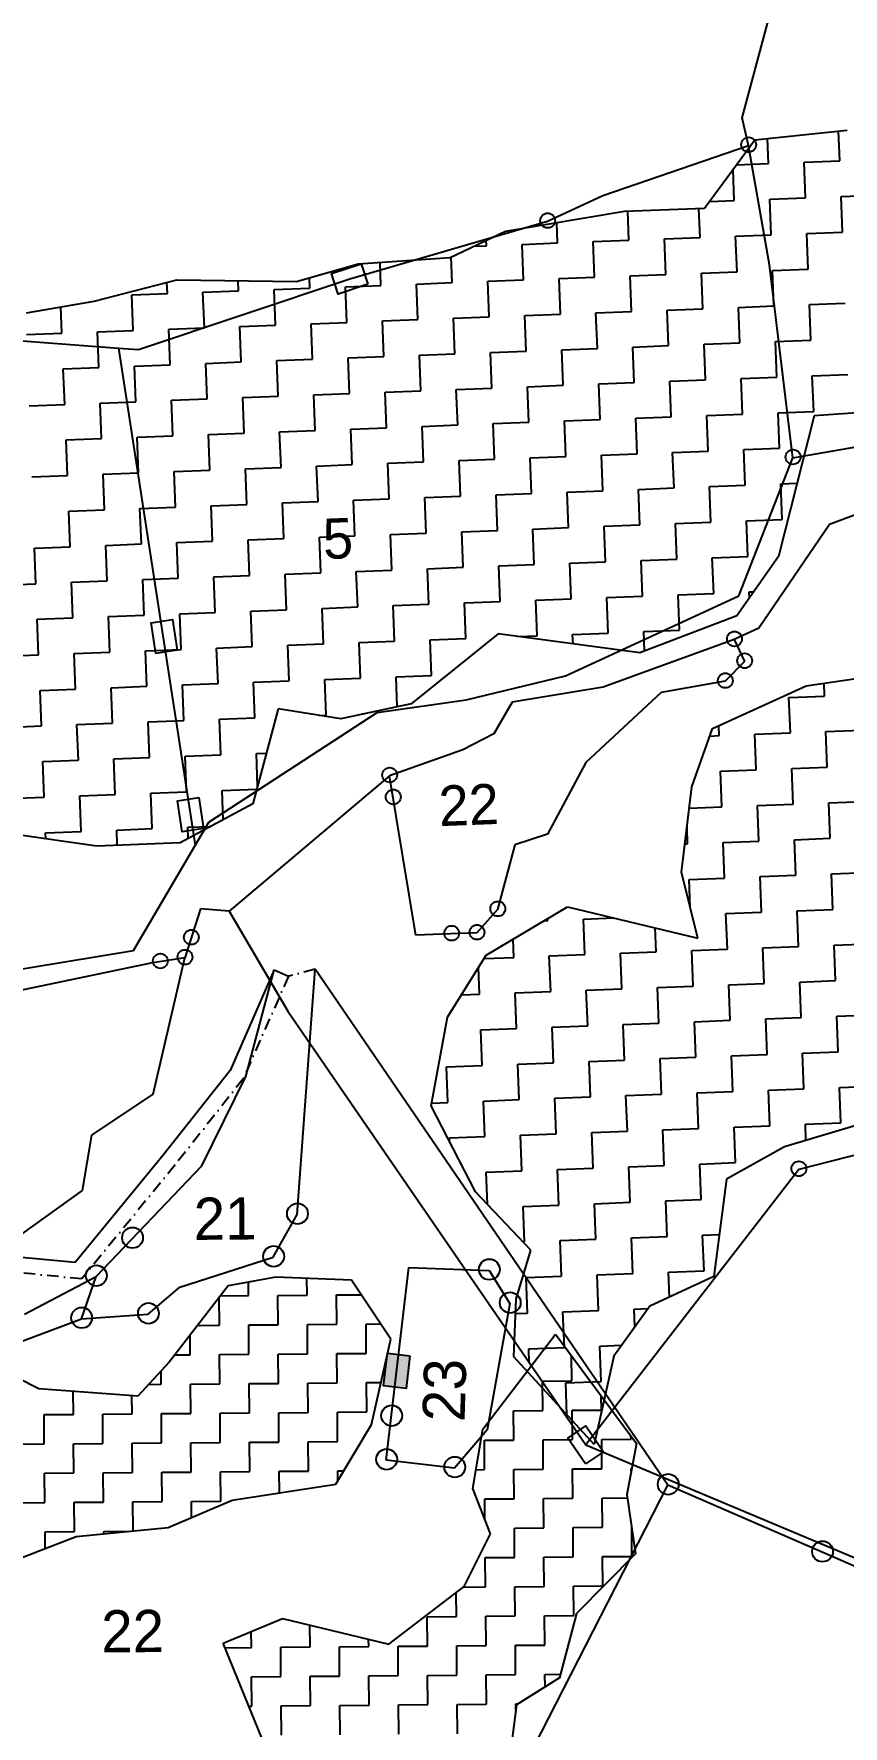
# Model space of a CAD drawing. Header units: metres. Extents: x 291285 to 296393, y 1982985 to 1990470.
# Drawn here: x 292771 to 293121, y 1986529 to 1987261 of the extents above; entities that cross this region are included whole.
import ezdxf

# ---------------------------------------------------------------- set-up
doc = ezdxf.new("R2010")
doc.units = ezdxf.units.M
doc.linetypes.add('DASHDOT', pattern=[1, 0.5, -0.25, 0, -0.25])
for name, color, linetype in [('OFF', 1, 'Continuous'), ('POLY_HATCH', 12, 'Continuous'), ('POLY_PARCEL', 6, 'Continuous'), ('POLY_ROAD', 30, 'Continuous'), ('POLY_WATER', 4, 'Continuous'), ('SYM_STONE', 1, 'Continuous'), ('TEXT_PARCEL', 7, 'Continuous'), ('V_BOUND_LINE', 7, 'Continuous'), ('V_BOUND_STREAM_LINE', 7, 'DASHDOT')]:
    doc.layers.add(name, color=color, linetype=linetype)
doc.styles.add('TEXT_MAP', font='')
doc.styles.get('TEXT_MAP').set_extended_font_data('Kruti Dev 050')

msp = doc.modelspace()

# ---------------------------------------------------------------- hatches: boundary and pattern name
msp.add_hatch(color=256).paths.add_polyline_path([(292922.52, 1986676.69), (292932.22, 1986675.56), (292933.85, 1986689.58), (292924.15, 1986690.71)])

# ---------------------------------------------------------------- linework, layer by layer
for points in [[(292915.73, 1987153.08), (292902.93, 1987148.79), (292899.96, 1987157.64), (292912.76, 1987161.93)], [(292824.12, 1986993.34), (292822.01, 1987006.67), (292831.23, 1987008.13), (292833.35, 1986994.8)], [(292842.61, 1986931.07), (292844.67, 1986917.73), (292835.44, 1986916.3), (292833.38, 1986929.65)], [(292933.85, 1986689.58), (292932.22, 1986675.56), (292922.52, 1986676.69), (292924.15, 1986690.71)], [(293009.85, 1986642.88), (293002.21, 1986654.01), (293009.91, 1986659.3), (293017.55, 1986648.17)]]:
    msp.add_lwpolyline(points, close=True)
at = {"layer": 'OFF'}
msp.add_line((292875.26, 1986856.53), (292881.37, 1986853.85), dxfattribs=at)
at = {"layer": 'POLY_HATCH'}
for p, q in [((293061.24, 1987185.92), (293083.04, 1987215.56)), ((293083.04, 1987215.56), (293122.84, 1987219.71)), ((292975.15, 1987176.08), (293026.57, 1987184.59)), ((293026.57, 1987184.59), (293061.24, 1987185.92)), ((292951.34, 1987164.69), (292975.15, 1987176.08)), ((292911.49, 1987161.85), (292951.34, 1987164.69)), ((292797.46, 1987145.7), (292833.14, 1987154.92)), ((292833.14, 1987154.92), (292884.92, 1987154.29)), ((292884.92, 1987154.29), (292911.49, 1987161.85)), ((292768.17, 1987140.65), (292797.46, 1987145.7)), ((293183.71, 1987101.58), (293108.58, 1987096.09)), ((293108.58, 1987096.09), (293093.22, 1987035.27)), ((293093.22, 1987035.27), (293075.2, 1987009.7)), ((293075.2, 1987009.7), (293033.23, 1986993.69)), ((292972, 1987001.82), (292934.5, 1986971.58)), ((293033.23, 1986993.69), (292972, 1987001.82)), ((293105.19, 1986979.43), (293154.05, 1986986.54)), ((293064.63, 1986960.86), (293105.19, 1986979.43)), ((292876.94, 1986969.37), (292866.06, 1986928.37)), ((292903.96, 1986965.17), (292876.94, 1986969.37)), ((292934.5, 1986971.58), (292903.96, 1986965.17)), ((293055.77, 1986935.64), (293064.63, 1986960.86)), ((293051.28, 1986898.81), (293055.77, 1986935.64)), ((292866.06, 1986928.37), (292834.61, 1986911.45)), ((292798.63, 1986910.07), (292762.4, 1986915.23)), ((292834.61, 1986911.45), (292798.63, 1986910.07)), ((293058.27, 1986870.27), (293051.28, 1986898.81)), ((292966.84, 1986862.84), (293002.07, 1986883.83)), ((293002.07, 1986883.83), (293058.27, 1986870.27)), ((292950.18, 1986836.02), (292966.84, 1986862.84)), ((292943.13, 1986797.78), (292950.18, 1986836.02)), ((292962.25, 1986760.54), (292943.13, 1986797.78)), ((293126.24, 1986789.08), (293095.8, 1986780.06)), ((293095.8, 1986780.06), (293070.79, 1986766.01)), ((292986.14, 1986735.27), (292962.25, 1986760.54)), ((293070.79, 1986766.01), (293065.19, 1986723.9)), ((292979.75, 1986714.08), (292986.14, 1986735.27)), ((292875.92, 1986723.61), (292855.28, 1986719.91)), ((292908.71, 1986722.36), (292875.92, 1986723.61)), ((293065.19, 1986723.9), (293037.52, 1986711.05)), ((292855.28, 1986719.91), (292829.83, 1986686.95)), ((292925.57, 1986696.8), (292908.71, 1986722.36)), ((292978.74, 1986689.16), (292979.75, 1986714.08)), ((293037.52, 1986711.05), (293021.96, 1986689.51)), ((292917.29, 1986659.94), (292925.57, 1986696.8)), ((292965.39, 1986657.93), (292996.83, 1986699)), ((292996.83, 1986699), (293031.89, 1986651.69)), ((292829.83, 1986686.95), (292816.33, 1986672.22)), ((293013.6, 1986651.22), (292978.74, 1986689.16)), ((293021.96, 1986689.51), (293013.6, 1986651.22)), ((292773.44, 1986675.4), (292752.68, 1986685.81)), ((292816.33, 1986672.22), (292773.44, 1986675.4)), ((292901.87, 1986634.12), (292917.29, 1986659.94)), ((292961.06, 1986632.19), (292965.39, 1986657.93)), ((293031.89, 1986651.69), (293027.65, 1986629.71)), ((292857.04, 1986627.2), (292901.87, 1986634.12)), ((292968.79, 1986612.6), (292961.06, 1986632.19)), ((293027.65, 1986629.71), (293031.39, 1986604.04)), ((292829.4, 1986615.38), (292857.04, 1986627.2)), ((292789.59, 1986611.53), (292829.4, 1986615.38)), ((292753.9, 1986597.63), (292789.59, 1986611.53)), ((292957.37, 1986589.83), (292968.79, 1986612.6)), ((293031.39, 1986604.04), (293005.88, 1986578.13)), ((292924.8, 1986564.87), (292957.37, 1986589.83)), ((293005.88, 1986578.13), (292998.55, 1986550.36)), ((292853.18, 1986565.3), (292878.81, 1986576.09)), ((292878.81, 1986576.09), (292924.8, 1986564.87)), ((292876.34, 1986508.54), (292853.18, 1986565.3)), ((292998.55, 1986550.36), (292979.98, 1986538.62)), ((292979.98, 1986538.62), (292974.76, 1986498.76))]:
    msp.add_line(p, q, dxfattribs=at)
at = {"layer": 'POLY_HATCH', "linetype": 'Continuous'}
for p, q in [((293088.89, 1987205.21), (293088.47, 1987216.13)), ((293119.67, 1987206.39), (293119.17, 1987219.32)), ((293104.28, 1987205.8), (293119.67, 1987206.39)), ((293074.09, 1987189.23), (293073.58, 1987202.7)), ((293075.04, 1987204.68), (293088.89, 1987205.21)), ((293104.87, 1987190.41), (293104.28, 1987205.8)), ((293120.26, 1987191), (293135.65, 1987191.59)), ((293028.52, 1987172.08), (293028.04, 1987184.65)), ((293059.3, 1987173.26), (293058.81, 1987185.83)), ((293063.38, 1987188.82), (293074.09, 1987189.23)), ((293089.48, 1987189.82), (293104.87, 1987190.41)), ((293090.07, 1987174.44), (293089.48, 1987189.82)), ((293120.85, 1987175.62), (293120.26, 1987191)), ((292997.74, 1987170.9), (292997.4, 1987179.76)), ((292961.41, 1987169.51), (292966.97, 1987169.72)), ((292966.97, 1987169.72), (292966.88, 1987172.12)), ((292982.36, 1987170.31), (292997.74, 1987170.9)), ((292982.95, 1987154.92), (292982.36, 1987170.31)), ((293013.13, 1987171.49), (293028.52, 1987172.08)), ((293013.72, 1987156.1), (293013.13, 1987171.49)), ((293043.91, 1987172.67), (293059.3, 1987173.26)), ((293044.5, 1987157.28), (293043.91, 1987172.67)), ((293074.68, 1987173.85), (293090.07, 1987174.44)), ((293075.27, 1987158.46), (293074.68, 1987173.85)), ((293105.46, 1987175.03), (293120.85, 1987175.62)), ((293106.05, 1987159.64), (293105.46, 1987175.03)), ((292921.39, 1987152.56), (292921.01, 1987162.53)), ((292952.17, 1987153.74), (292951.74, 1987164.88)), ((292890.62, 1987151.38), (292890.45, 1987155.86)), ((292967.56, 1987154.33), (292982.95, 1987154.92)), ((292998.33, 1987155.51), (293013.72, 1987156.1)), ((292998.92, 1987140.12), (292998.33, 1987155.51)), ((293029.11, 1987156.69), (293044.5, 1987157.28)), ((293029.7, 1987141.3), (293029.11, 1987156.69)), ((293059.88, 1987157.87), (293075.27, 1987158.46)), ((293060.47, 1987142.48), (293059.88, 1987157.87)), ((293090.66, 1987159.05), (293106.05, 1987159.64)), ((293091.25, 1987143.66), (293090.66, 1987159.05)), ((292813.68, 1987148.43), (292829.07, 1987149.02)), ((292814.27, 1987133.05), (292813.68, 1987148.43)), ((292829.07, 1987149.02), (292828.88, 1987153.82)), ((292844.45, 1987149.61), (292859.84, 1987150.2)), ((292845.04, 1987134.22), (292844.45, 1987149.61)), ((292859.84, 1987150.2), (292859.67, 1987154.6)), ((292875.23, 1987150.79), (292890.62, 1987151.38)), ((292875.82, 1987135.4), (292875.23, 1987150.79)), ((292906.01, 1987151.97), (292921.39, 1987152.56)), ((292906.59, 1987136.58), (292906.01, 1987151.97)), ((292936.78, 1987153.15), (292952.17, 1987153.74)), ((292937.37, 1987137.76), (292936.78, 1987153.15)), ((292968.15, 1987138.94), (292967.56, 1987154.33)), ((292783.49, 1987131.87), (292783.06, 1987143.22)), ((293014.31, 1987140.71), (293029.7, 1987141.3)), ((293014.9, 1987125.32), (293014.31, 1987140.71)), ((293045.09, 1987141.89), (293060.47, 1987142.48)), ((293045.68, 1987126.5), (293045.09, 1987141.89)), ((293075.86, 1987143.07), (293091.25, 1987143.66)), ((293076.45, 1987127.68), (293075.86, 1987143.07)), ((293106.64, 1987144.25), (293122.03, 1987144.84)), ((293107.23, 1987128.86), (293106.64, 1987144.25)), ((292798.88, 1987132.46), (292814.27, 1987133.05)), ((292829.66, 1987133.64), (292845.04, 1987134.22)), ((292830.24, 1987118.25), (292829.66, 1987133.64)), ((292860.43, 1987134.81), (292875.82, 1987135.4)), ((292861.02, 1987119.43), (292860.43, 1987134.81)), ((292891.21, 1987135.99), (292906.59, 1987136.58)), ((292891.8, 1987120.61), (292891.21, 1987135.99)), ((292921.98, 1987137.17), (292937.37, 1987137.76)), ((292922.57, 1987121.79), (292921.98, 1987137.17)), ((292952.76, 1987138.35), (292968.15, 1987138.94)), ((292953.35, 1987122.97), (292952.76, 1987138.35)), ((292983.53, 1987139.53), (292998.92, 1987140.12)), ((292984.12, 1987124.14), (292983.53, 1987139.53)), ((292768.1, 1987131.28), (292783.49, 1987131.87)), ((292799.47, 1987117.07), (292798.88, 1987132.46)), ((293030.29, 1987125.91), (293045.68, 1987126.5)), ((293030.88, 1987110.53), (293030.29, 1987125.91)), ((293061.06, 1987127.09), (293076.45, 1987127.68)), ((293061.65, 1987111.71), (293061.06, 1987127.09)), ((293091.84, 1987128.27), (293107.23, 1987128.86)), ((293092.43, 1987112.88), (293091.84, 1987128.27)), ((292814.86, 1987117.66), (292830.24, 1987118.25)), ((292845.63, 1987118.84), (292861.02, 1987119.43)), ((292846.22, 1987103.45), (292845.63, 1987118.84)), ((292876.41, 1987120.02), (292891.8, 1987120.61)), ((292877, 1987104.63), (292876.41, 1987120.02)), ((292907.18, 1987121.2), (292922.57, 1987121.79)), ((292907.77, 1987105.81), (292907.18, 1987121.2)), ((292937.96, 1987122.38), (292953.35, 1987122.97)), ((292938.55, 1987106.99), (292937.96, 1987122.38)), ((292968.74, 1987123.55), (292984.12, 1987124.14)), ((292969.33, 1987108.17), (292968.74, 1987123.55)), ((292999.51, 1987124.73), (293014.9, 1987125.32)), ((293000.1, 1987109.35), (292999.51, 1987124.73)), ((292784.08, 1987116.48), (292799.47, 1987117.07)), ((292784.67, 1987101.09), (292784.08, 1987116.48)), ((292815.45, 1987102.27), (292814.86, 1987117.66)), ((293046.27, 1987111.12), (293061.65, 1987111.71)), ((293046.86, 1987095.73), (293046.27, 1987111.12)), ((293077.04, 1987112.29), (293092.43, 1987112.88)), ((293077.63, 1987096.91), (293077.04, 1987112.29)), ((293107.82, 1987113.47), (293123.21, 1987114.06)), ((293108.41, 1987098.09), (293107.82, 1987113.47)), ((292861.61, 1987104.04), (292877, 1987104.63)), ((292862.2, 1987088.65), (292861.61, 1987104.04)), ((292892.39, 1987105.22), (292907.77, 1987105.81)), ((292892.98, 1987089.83), (292892.39, 1987105.22)), ((292923.16, 1987106.4), (292938.55, 1987106.99)), ((292923.75, 1987091.01), (292923.16, 1987106.4)), ((292953.94, 1987107.58), (292969.33, 1987108.17)), ((292954.53, 1987092.19), (292953.94, 1987107.58)), ((292984.71, 1987108.76), (293000.1, 1987109.35)), ((292985.3, 1987093.37), (292984.71, 1987108.76)), ((293015.49, 1987109.94), (293030.88, 1987110.53)), ((293016.08, 1987094.55), (293015.49, 1987109.94)), ((292769.28, 1987100.5), (292784.67, 1987101.09)), ((292800.06, 1987101.68), (292815.45, 1987102.27)), ((292800.65, 1987086.29), (292800.06, 1987101.68)), ((292830.83, 1987102.86), (292846.22, 1987103.45)), ((292831.42, 1987087.47), (292830.83, 1987102.86)), ((293062.24, 1987096.32), (293077.63, 1987096.91)), ((293062.83, 1987080.93), (293062.24, 1987096.32)), ((293093.02, 1987097.5), (293108.41, 1987098.09)), ((293093.61, 1987082.11), (293093.02, 1987097.5)), ((292877.59, 1987089.24), (292892.98, 1987089.83)), ((292878.18, 1987073.85), (292877.59, 1987089.24)), ((292908.36, 1987090.42), (292923.75, 1987091.01)), ((292908.95, 1987075.03), (292908.36, 1987090.42)), ((292939.14, 1987091.6), (292954.53, 1987092.19)), ((292939.73, 1987076.21), (292939.14, 1987091.6)), ((292969.92, 1987092.78), (292985.3, 1987093.37)), ((292970.51, 1987077.39), (292969.92, 1987092.78)), ((293000.69, 1987093.96), (293016.08, 1987094.55)), ((293001.28, 1987078.57), (293000.69, 1987093.96)), ((293031.47, 1987095.14), (293046.86, 1987095.73)), ((293032.06, 1987079.75), (293031.47, 1987095.14)), ((292785.26, 1987085.7), (292800.65, 1987086.29)), ((292785.85, 1987070.31), (292785.26, 1987085.7)), ((292816.04, 1987086.88), (292831.42, 1987087.47)), ((292816.63, 1987071.49), (292816.04, 1987086.88)), ((292846.81, 1987088.06), (292862.2, 1987088.65)), ((292847.4, 1987072.67), (292846.81, 1987088.06)), ((293078.22, 1987081.52), (293093.61, 1987082.11)), ((292893.57, 1987074.44), (292908.95, 1987075.03)), ((292894.16, 1987059.05), (292893.57, 1987074.44)), ((292924.34, 1987075.62), (292939.73, 1987076.21)), ((292924.93, 1987060.23), (292924.34, 1987075.62)), ((292955.12, 1987076.8), (292970.51, 1987077.39)), ((292955.71, 1987061.41), (292955.12, 1987076.8)), ((292985.89, 1987077.98), (293001.28, 1987078.57)), ((292986.48, 1987062.59), (292985.89, 1987077.98)), ((293016.67, 1987079.16), (293032.06, 1987079.75)), ((293017.26, 1987063.77), (293016.67, 1987079.16)), ((293047.45, 1987080.34), (293062.83, 1987080.93)), ((293048.04, 1987064.95), (293047.45, 1987080.34)), ((293078.81, 1987066.13), (293078.22, 1987081.52)), ((292770.46, 1987069.72), (292785.85, 1987070.31)), ((292801.24, 1987070.9), (292816.63, 1987071.49)), ((292801.83, 1987055.52), (292801.24, 1987070.9)), ((292832.01, 1987072.08), (292847.4, 1987072.67)), ((292832.6, 1987056.7), (292832.01, 1987072.08)), ((292862.79, 1987073.26), (292878.18, 1987073.85)), ((292863.38, 1987057.87), (292862.79, 1987073.26)), ((293094.2, 1987066.72), (293101.23, 1987066.99)), ((292909.54, 1987059.64), (292924.93, 1987060.23)), ((292910.13, 1987044.26), (292909.54, 1987059.64)), ((292940.32, 1987060.82), (292955.71, 1987061.41)), ((292940.91, 1987045.44), (292940.32, 1987060.82)), ((292971.1, 1987062), (292986.48, 1987062.59)), ((292971.69, 1987046.61), (292971.1, 1987062)), ((293001.87, 1987063.18), (293017.26, 1987063.77)), ((293002.46, 1987047.79), (293001.87, 1987063.18)), ((293032.65, 1987064.36), (293048.04, 1987064.95)), ((293033.24, 1987048.97), (293032.65, 1987064.36)), ((293063.42, 1987065.54), (293078.81, 1987066.13)), ((293064.01, 1987050.15), (293063.42, 1987065.54)), ((293094.79, 1987051.33), (293094.2, 1987066.72)), ((292786.44, 1987054.93), (292801.83, 1987055.52)), ((292787.03, 1987039.54), (292786.44, 1987054.93)), ((292817.22, 1987056.11), (292832.6, 1987056.7)), ((292817.81, 1987040.72), (292817.22, 1987056.11)), ((292847.99, 1987057.29), (292863.38, 1987057.87)), ((292848.58, 1987041.9), (292847.99, 1987057.29)), ((292878.77, 1987058.46), (292894.16, 1987059.05)), ((292879.36, 1987043.08), (292878.77, 1987058.46)), ((292925.52, 1987044.85), (292940.91, 1987045.44)), ((292956.3, 1987046.03), (292971.69, 1987046.61)), ((292956.89, 1987030.64), (292956.3, 1987046.03)), ((292987.07, 1987047.2), (293002.46, 1987047.79)), ((292987.66, 1987031.82), (292987.07, 1987047.2)), ((293017.85, 1987048.38), (293033.24, 1987048.97)), ((293018.44, 1987033), (293017.85, 1987048.38)), ((293048.62, 1987049.56), (293064.01, 1987050.15)), ((293049.21, 1987034.18), (293048.62, 1987049.56)), ((293079.4, 1987050.74), (293094.79, 1987051.33)), ((293079.99, 1987035.36), (293079.4, 1987050.74)), ((292771.64, 1987038.95), (292787.03, 1987039.54)), ((292772.23, 1987023.56), (292771.64, 1987038.95)), ((292802.42, 1987040.13), (292817.81, 1987040.72)), ((292803.01, 1987024.74), (292802.42, 1987040.13)), ((292833.19, 1987041.31), (292848.58, 1987041.9)), ((292833.78, 1987025.92), (292833.19, 1987041.31)), ((292863.97, 1987042.49), (292879.36, 1987043.08)), ((292864.56, 1987027.1), (292863.97, 1987042.49)), ((292894.75, 1987043.67), (292910.13, 1987044.26)), ((292895.34, 1987028.28), (292894.75, 1987043.67)), ((292926.11, 1987029.46), (292925.52, 1987044.85)), ((292941.5, 1987030.05), (292956.89, 1987030.64)), ((292972.27, 1987031.23), (292987.66, 1987031.82)), ((292972.86, 1987015.84), (292972.27, 1987031.23)), ((293003.05, 1987032.41), (293018.44, 1987033)), ((293003.64, 1987017.02), (293003.05, 1987032.41)), ((293033.83, 1987033.59), (293049.21, 1987034.18)), ((293034.42, 1987018.2), (293033.83, 1987033.59)), ((293064.6, 1987034.77), (293079.99, 1987035.36)), ((293065.19, 1987019.38), (293064.6, 1987034.77)), ((292756.84, 1987022.97), (292772.23, 1987023.56)), ((292787.62, 1987024.15), (292803.01, 1987024.74)), ((292788.21, 1987008.76), (292787.62, 1987024.15)), ((292818.4, 1987025.33), (292833.78, 1987025.92)), ((292818.99, 1987009.94), (292818.4, 1987025.33)), ((292849.17, 1987026.51), (292864.56, 1987027.1)), ((292849.76, 1987011.12), (292849.17, 1987026.51)), ((292879.95, 1987027.69), (292895.34, 1987028.28)), ((292880.54, 1987012.3), (292879.95, 1987027.69)), ((292910.72, 1987028.87), (292926.11, 1987029.46)), ((292911.31, 1987013.48), (292910.72, 1987028.87)), ((292942.09, 1987014.66), (292941.5, 1987030.05)), ((292957.48, 1987015.25), (292972.86, 1987015.84)), ((292988.25, 1987016.43), (293003.64, 1987017.02)), ((292988.84, 1987001.04), (292988.25, 1987016.43)), ((293019.03, 1987017.61), (293034.42, 1987018.2)), ((293019.62, 1987002.22), (293019.03, 1987017.61)), ((293049.8, 1987018.79), (293065.19, 1987019.38)), ((293050.39, 1987003.4), (293049.8, 1987018.79)), ((293080.58, 1987019.97), (293082.49, 1987020.04)), ((293080.68, 1987017.47), (293080.58, 1987019.97)), ((292772.82, 1987008.17), (292788.21, 1987008.76)), ((292803.6, 1987009.35), (292818.99, 1987009.94)), ((292804.19, 1986993.96), (292803.6, 1987009.35)), ((292834.37, 1987010.53), (292849.76, 1987011.12)), ((292834.96, 1986995.14), (292834.37, 1987010.53)), ((292865.15, 1987011.71), (292880.54, 1987012.3)), ((292865.74, 1986996.32), (292865.15, 1987011.71)), ((292895.92, 1987012.89), (292911.31, 1987013.48)), ((292896.51, 1986997.5), (292895.92, 1987012.89)), ((292926.7, 1987014.07), (292942.09, 1987014.66)), ((292927.29, 1986998.68), (292926.7, 1987014.07)), ((292958.07, 1986999.86), (292957.48, 1987015.25)), ((292773.41, 1986992.78), (292772.82, 1987008.17)), ((293004.23, 1987001.63), (293019.62, 1987002.22)), ((293004.39, 1986997.52), (293004.23, 1987001.63)), ((293035.01, 1987002.81), (293050.39, 1987003.4)), ((293035.33, 1986994.49), (293035.01, 1987002.81)), ((292788.8, 1986993.37), (292804.19, 1986993.96)), ((292819.57, 1986994.55), (292834.96, 1986995.14)), ((292820.16, 1986979.17), (292819.57, 1986994.55)), ((292850.35, 1986995.73), (292865.74, 1986996.32)), ((292850.94, 1986980.35), (292850.35, 1986995.73)), ((292881.13, 1986996.91), (292896.51, 1986997.5)), ((292881.72, 1986981.52), (292881.13, 1986996.91)), ((292911.9, 1986998.09), (292927.29, 1986998.68)), ((292912.49, 1986982.7), (292911.9, 1986998.09)), ((292942.68, 1986999.27), (292958.07, 1986999.86)), ((292943.27, 1986983.88), (292942.68, 1986999.27)), ((292980.33, 1987000.71), (292988.84, 1987001.04)), ((292758.02, 1986992.19), (292773.41, 1986992.78)), ((292789.39, 1986977.99), (292788.8, 1986993.37)), ((292804.78, 1986978.58), (292820.16, 1986979.17)), ((292835.55, 1986979.76), (292850.94, 1986980.35)), ((292836.14, 1986964.37), (292835.55, 1986979.76)), ((292866.33, 1986980.93), (292881.72, 1986981.52)), ((292866.92, 1986965.55), (292866.33, 1986980.93)), ((292897.1, 1986982.11), (292912.49, 1986982.7)), ((292897.69, 1986966.73), (292897.1, 1986982.11)), ((292927.88, 1986983.29), (292943.27, 1986983.88)), ((292928.38, 1986970.29), (292927.88, 1986983.29)), ((293113.13, 1986974.98), (293112.91, 1986980.55)), ((292774, 1986977.4), (292789.39, 1986977.99)), ((292774.59, 1986962.01), (292774, 1986977.4)), ((292805.37, 1986963.19), (292804.78, 1986978.58)), ((293097.74, 1986974.39), (293113.13, 1986974.98)), ((293098.33, 1986959.01), (293097.74, 1986974.39)), ((292851.53, 1986964.96), (292866.92, 1986965.55)), ((292852.12, 1986949.57), (292851.53, 1986964.96)), ((292894.7, 1986966.61), (292897.69, 1986966.73)), ((292913.08, 1986967.32), (292914.42, 1986967.37)), ((292913.09, 1986967.09), (292913.08, 1986967.32)), ((292759.2, 1986961.42), (292774.59, 1986962.01)), ((292789.98, 1986962.6), (292805.37, 1986963.19)), ((292790.57, 1986947.21), (292789.98, 1986962.6)), ((292820.75, 1986963.78), (292836.14, 1986964.37)), ((292821.34, 1986948.39), (292820.75, 1986963.78)), ((293063.51, 1986957.67), (293067.55, 1986957.83)), ((293067.55, 1986957.83), (293067.39, 1986962.12)), ((293082.94, 1986958.42), (293098.33, 1986959.01)), ((293083.53, 1986943.03), (293082.94, 1986958.42)), ((293113.72, 1986959.59), (293129.1, 1986960.18)), ((293114.3, 1986944.21), (293113.72, 1986959.59)), ((292867.51, 1986950.16), (292871.89, 1986950.33)), ((292868.05, 1986935.88), (292867.51, 1986950.16)), ((292775.18, 1986946.62), (292790.57, 1986947.21)), ((292775.77, 1986931.23), (292775.18, 1986946.62)), ((292805.96, 1986947.8), (292821.34, 1986948.39)), ((292806.55, 1986932.41), (292805.96, 1986947.8)), ((292836.73, 1986948.98), (292852.12, 1986949.57)), ((292837.32, 1986933.59), (292836.73, 1986948.98)), ((293068.14, 1986942.44), (293083.53, 1986943.03)), ((293098.92, 1986943.62), (293114.3, 1986944.21)), ((293099.51, 1986928.23), (293098.92, 1986943.62)), ((293068.73, 1986927.05), (293068.14, 1986942.44)), ((292760.38, 1986930.64), (292775.77, 1986931.23)), ((292791.16, 1986931.82), (292806.55, 1986932.41)), ((292791.75, 1986916.43), (292791.16, 1986931.82)), ((292821.93, 1986933), (292837.32, 1986933.59)), ((292822.52, 1986917.61), (292821.93, 1986933)), ((292852.71, 1986934.18), (292867.76, 1986934.76)), ((292853.2, 1986921.45), (292852.71, 1986934.18)), ((293084.12, 1986927.64), (293099.51, 1986928.23)), ((293114.89, 1986928.82), (293130.28, 1986929.41)), ((293115.48, 1986913.43), (293114.89, 1986928.82)), ((293054.66, 1986926.51), (293068.73, 1986927.05)), ((293084.71, 1986912.25), (293084.12, 1986927.64)), ((292776.36, 1986915.84), (292791.75, 1986916.43)), ((292776.46, 1986913.23), (292776.36, 1986915.84)), ((292807.14, 1986917.02), (292822.52, 1986917.61)), ((292807.39, 1986910.41), (292807.14, 1986917.02)), ((292837.91, 1986918.2), (292847.87, 1986918.59)), ((292838.1, 1986913.33), (292837.91, 1986918.2)), ((293053.93, 1986911.07), (293053.66, 1986918.29)), ((293100.1, 1986912.84), (293115.48, 1986913.43)), ((293052.77, 1986911.03), (293053.93, 1986911.07)), ((293069.32, 1986911.66), (293084.71, 1986912.25)), ((293069.91, 1986896.27), (293069.32, 1986911.66)), ((293100.69, 1986897.45), (293100.1, 1986912.84)), ((293116.07, 1986898.04), (293131.46, 1986898.63)), ((293054.52, 1986895.68), (293069.91, 1986896.27)), ((293054.98, 1986883.71), (293054.52, 1986895.68)), ((293085.3, 1986896.86), (293100.69, 1986897.45)), ((293085.89, 1986881.48), (293085.3, 1986896.86)), ((293116.66, 1986882.65), (293116.07, 1986898.04)), ((292992.09, 1986877.88), (292993.56, 1986877.94)), ((292993.56, 1986877.94), (292993.53, 1986878.74)), ((293008.95, 1986878.53), (293021.98, 1986879.03)), ((293009.54, 1986863.14), (293008.95, 1986878.53)), ((293070.5, 1986880.89), (293085.89, 1986881.48)), ((293071.09, 1986865.5), (293070.5, 1986880.89)), ((293101.28, 1986882.07), (293116.66, 1986882.65)), ((293101.87, 1986866.68), (293101.28, 1986882.07)), ((292978.76, 1986861.96), (292978.46, 1986869.76)), ((293040.31, 1986864.32), (293039.92, 1986874.7)), ((292994.15, 1986862.55), (293009.54, 1986863.14)), ((292994.74, 1986847.16), (292994.15, 1986862.55)), ((293024.93, 1986863.73), (293040.31, 1986864.32)), ((293025.52, 1986848.34), (293024.93, 1986863.73)), ((293055.7, 1986864.91), (293071.09, 1986865.5)), ((293056.29, 1986849.52), (293055.7, 1986864.91)), ((293086.48, 1986866.09), (293101.87, 1986866.68)), ((293087.07, 1986850.7), (293086.48, 1986866.09)), ((293117.25, 1986867.27), (293132.64, 1986867.86)), ((293117.84, 1986851.88), (293117.25, 1986867.27)), ((292963.96, 1986845.98), (292963.52, 1986857.5)), ((292965.99, 1986861.47), (292978.76, 1986861.96)), ((293010.13, 1986847.75), (293025.52, 1986848.34)), ((293010.72, 1986832.36), (293010.13, 1986847.75)), ((293040.9, 1986848.93), (293056.29, 1986849.52)), ((293041.49, 1986833.54), (293040.9, 1986848.93)), ((293071.68, 1986850.11), (293087.07, 1986850.7)), ((293072.27, 1986834.72), (293071.68, 1986850.11)), ((293102.46, 1986851.29), (293117.84, 1986851.88)), ((293103.05, 1986835.9), (293102.46, 1986851.29)), ((292956.19, 1986845.68), (292963.96, 1986845.98)), ((292979.35, 1986846.57), (292994.74, 1986847.16)), ((292979.94, 1986831.18), (292979.35, 1986846.57)), ((293026.11, 1986832.95), (293041.49, 1986833.54)), ((293026.7, 1986817.56), (293026.11, 1986832.95)), ((293056.88, 1986834.13), (293072.27, 1986834.72)), ((293057.47, 1986818.74), (293056.88, 1986834.13)), ((293087.66, 1986835.31), (293103.05, 1986835.9)), ((293088.25, 1986819.92), (293087.66, 1986835.31)), ((293118.43, 1986836.49), (293133.82, 1986837.08)), ((293119.02, 1986821.1), (293118.43, 1986836.49)), ((292949.07, 1986830), (292949.17, 1986830)), ((292949.17, 1986830), (292949.15, 1986830.42)), ((292964.55, 1986830.59), (292979.94, 1986831.18)), ((292965.14, 1986815.21), (292964.55, 1986830.59)), ((292995.33, 1986831.77), (293010.72, 1986832.36)), ((292995.92, 1986816.39), (292995.33, 1986831.77)), ((293042.08, 1986818.15), (293057.47, 1986818.74)), ((293042.67, 1986802.77), (293042.08, 1986818.15)), ((293072.86, 1986819.33), (293088.25, 1986819.92)), ((293073.45, 1986803.95), (293072.86, 1986819.33)), ((293103.63, 1986820.51), (293119.02, 1986821.1)), ((293104.22, 1986805.13), (293103.63, 1986820.51)), ((292949.76, 1986814.62), (292965.14, 1986815.21)), ((292950.34, 1986799.23), (292949.76, 1986814.62)), ((292980.53, 1986815.8), (292995.92, 1986816.39)), ((292981.12, 1986800.41), (292980.53, 1986815.8)), ((293011.31, 1986816.97), (293026.7, 1986817.56)), ((293011.9, 1986801.59), (293011.31, 1986816.97)), ((293058.06, 1986803.36), (293073.45, 1986803.95)), ((293088.84, 1986804.54), (293104.22, 1986805.13)), ((293089.43, 1986789.15), (293088.84, 1986804.54)), ((293119.61, 1986805.72), (293135, 1986806.3)), ((293120.2, 1986790.33), (293119.61, 1986805.72)), ((292943.35, 1986798.96), (292950.34, 1986799.23)), ((292965.73, 1986799.82), (292981.12, 1986800.41)), ((292966.32, 1986784.43), (292965.73, 1986799.82)), ((292996.51, 1986801), (293011.9, 1986801.59)), ((292997.1, 1986785.61), (292996.51, 1986801)), ((293027.28, 1986802.18), (293042.67, 1986802.77)), ((293027.87, 1986786.79), (293027.28, 1986802.18)), ((293058.65, 1986787.97), (293058.06, 1986803.36)), ((293074.04, 1986788.56), (293089.43, 1986789.15)), ((293104.81, 1986789.74), (293120.2, 1986790.33)), ((293105.08, 1986782.81), (293104.81, 1986789.74)), ((292950.93, 1986783.84), (292966.32, 1986784.43)), ((292950.99, 1986782.47), (292950.93, 1986783.84)), ((292981.71, 1986785.02), (292997.1, 1986785.61)), ((292982.3, 1986769.63), (292981.71, 1986785.02)), ((293012.49, 1986786.2), (293027.87, 1986786.79)), ((293013.08, 1986770.81), (293012.49, 1986786.2)), ((293043.26, 1986787.38), (293058.65, 1986787.97)), ((293043.85, 1986771.99), (293043.26, 1986787.38)), ((293074.63, 1986773.17), (293074.04, 1986788.56)), ((292966.91, 1986769.04), (292982.3, 1986769.63)), ((292967.45, 1986755.04), (292966.91, 1986769.04)), ((292997.69, 1986770.22), (293013.08, 1986770.81)), ((292998.28, 1986754.83), (292997.69, 1986770.22)), ((293028.46, 1986771.4), (293043.85, 1986771.99)), ((293029.05, 1986756.01), (293028.46, 1986771.4)), ((293059.24, 1986772.58), (293074.63, 1986773.17)), ((293059.83, 1986757.19), (293059.24, 1986772.58)), ((292982.89, 1986754.24), (292998.28, 1986754.83)), ((292983.48, 1986738.86), (292982.89, 1986754.24)), ((293013.67, 1986755.42), (293029.05, 1986756.01)), ((293014.26, 1986740.04), (293013.67, 1986755.42)), ((293044.44, 1986756.6), (293059.83, 1986757.19)), ((293045.03, 1986741.21), (293044.44, 1986756.6)), ((292982.78, 1986738.83), (292983.48, 1986738.86)), ((292998.87, 1986739.45), (293014.26, 1986740.04)), ((292999.46, 1986724.06), (292998.87, 1986739.45)), ((293029.64, 1986740.62), (293045.03, 1986741.21)), ((293030.23, 1986725.24), (293029.64, 1986740.62)), ((293060.42, 1986741.8), (293067.61, 1986742.08)), ((293061.01, 1986726.42), (293060.42, 1986741.8)), ((292889.46, 1986715.86), (292889.4, 1986723.09)), ((292984.07, 1986723.47), (292999.46, 1986724.06)), ((292984.66, 1986708.08), (292984.07, 1986723.47)), ((293014.85, 1986724.65), (293030.23, 1986725.24)), ((293015.44, 1986709.26), (293014.85, 1986724.65)), ((293045.62, 1986725.83), (293061.01, 1986726.42)), ((293046.04, 1986715.01), (293045.62, 1986725.83)), ((292864.1, 1986715.65), (292864.06, 1986721.48)), ((292876.78, 1986715.75), (292889.46, 1986715.86)), ((292876.89, 1986703.07), (292876.78, 1986715.75)), ((292902.14, 1986715.96), (292912.88, 1986716.05)), ((292902.25, 1986703.28), (292902.14, 1986715.96)), ((292851.53, 1986702.87), (292851.43, 1986714.93)), ((292851.91, 1986715.55), (292864.1, 1986715.65)), ((293000.05, 1986708.67), (293015.44, 1986709.26)), ((293000.64, 1986693.28), (293000.05, 1986708.67)), ((293030.82, 1986709.85), (293036.81, 1986710.08)), ((293031.12, 1986702.19), (293030.82, 1986709.85)), ((292842.06, 1986702.79), (292851.53, 1986702.87)), ((292864.21, 1986702.97), (292876.89, 1986703.07)), ((292864.31, 1986690.29), (292864.21, 1986702.97)), ((292889.57, 1986703.18), (292902.25, 1986703.28)), ((292889.67, 1986690.5), (292889.57, 1986703.18)), ((292914.92, 1986703.38), (292921.19, 1986703.43)), ((292915.03, 1986690.7), (292914.92, 1986703.38)), ((292979.5, 1986707.88), (292984.66, 1986708.08)), ((292838.95, 1986690.08), (292838.88, 1986698.67)), ((293016.02, 1986693.87), (293025.37, 1986694.23)), ((293016.61, 1986678.48), (293016.02, 1986693.87)), ((292832.2, 1986690.03), (292838.95, 1986690.08)), ((292851.63, 1986690.19), (292864.31, 1986690.29)), ((292851.73, 1986677.51), (292851.63, 1986690.19)), ((292876.99, 1986690.39), (292889.67, 1986690.5)), ((292877.09, 1986677.71), (292876.99, 1986690.39)), ((292902.35, 1986690.6), (292915.03, 1986690.7)), ((292902.45, 1986677.92), (292902.35, 1986690.6)), ((292985.25, 1986692.69), (293000.64, 1986693.28)), ((292985.48, 1986686.64), (292985.25, 1986692.69)), ((292990.95, 1986691.32), (292991.11, 1986691.33)), ((292991.11, 1986691.33), (292991.1, 1986691.53)), ((293003.89, 1986678.75), (293003.8, 1986689.59)), ((292826.38, 1986677.3), (292826.33, 1986683.13)), ((292788.44, 1986664.31), (292788.36, 1986674.29)), ((292813.8, 1986664.52), (292813.73, 1986672.41)), ((292820.94, 1986677.25), (292826.38, 1986677.3)), ((292839.05, 1986677.4), (292851.73, 1986677.51)), ((292839.16, 1986664.72), (292839.05, 1986677.4)), ((292864.41, 1986677.61), (292877.09, 1986677.71)), ((292864.52, 1986664.93), (292864.41, 1986677.61)), ((292889.77, 1986677.82), (292902.45, 1986677.92)), ((292889.88, 1986665.14), (292889.77, 1986677.82)), ((292915.13, 1986678.02), (292921.36, 1986678.07)), ((292915.24, 1986665.34), (292915.13, 1986678.02)), ((292991.21, 1986678.65), (293003.89, 1986678.75)), ((292991.31, 1986665.97), (292991.21, 1986678.65)), ((293001.23, 1986677.89), (293016.61, 1986678.48)), ((293001.75, 1986664.11), (293001.23, 1986677.89)), ((293016.67, 1986666.17), (293016.62, 1986672.29)), ((292801.12, 1986664.41), (292813.8, 1986664.52)), ((292826.48, 1986664.62), (292839.16, 1986664.72)), ((292826.58, 1986651.94), (292826.48, 1986664.62)), ((292851.84, 1986664.83), (292864.52, 1986664.93)), ((292851.94, 1986652.15), (292851.84, 1986664.83)), ((292877.2, 1986665.03), (292889.88, 1986665.14)), ((292877.3, 1986652.35), (292877.2, 1986665.03)), ((292902.56, 1986665.24), (292915.24, 1986665.34)), ((292902.66, 1986652.56), (292902.56, 1986665.24)), ((292978.63, 1986665.86), (292991.31, 1986665.97)), ((292978.74, 1986653.18), (292978.63, 1986665.86)), ((293003.99, 1986666.07), (293016.67, 1986666.17)), ((293004.1, 1986653.39), (293003.99, 1986666.07)), ((292775.76, 1986664.2), (292788.44, 1986664.31)), ((292775.86, 1986651.53), (292775.76, 1986664.2)), ((292801.22, 1986651.73), (292801.12, 1986664.41)), ((292763.18, 1986651.42), (292775.86, 1986651.53)), ((292788.54, 1986651.63), (292801.22, 1986651.73)), ((292788.65, 1986638.95), (292788.54, 1986651.63)), ((292813.9, 1986651.84), (292826.58, 1986651.94)), ((292814.01, 1986639.16), (292813.9, 1986651.84)), ((292839.26, 1986652.04), (292851.94, 1986652.15)), ((292839.37, 1986639.36), (292839.26, 1986652.04)), ((292864.62, 1986652.25), (292877.3, 1986652.35)), ((292864.72, 1986639.57), (292864.62, 1986652.25)), ((292889.98, 1986652.46), (292902.66, 1986652.56)), ((292890.08, 1986639.78), (292889.98, 1986652.46)), ((292966.06, 1986653.08), (292978.74, 1986653.18)), ((292966.16, 1986640.4), (292966.06, 1986653.08)), ((292991.42, 1986653.29), (293004.1, 1986653.39)), ((292991.52, 1986640.61), (292991.42, 1986653.29)), ((293016.78, 1986653.49), (293029.46, 1986653.6)), ((293016.88, 1986640.81), (293016.78, 1986653.49)), ((293029.46, 1986653.6), (293029.44, 1986654.99)), ((292775.97, 1986638.85), (292788.65, 1986638.95)), ((292776.07, 1986626.17), (292775.97, 1986638.85)), ((292801.33, 1986639.05), (292814.01, 1986639.16)), ((292801.43, 1986626.37), (292801.33, 1986639.05)), ((292826.69, 1986639.26), (292839.37, 1986639.36)), ((292826.79, 1986626.58), (292826.69, 1986639.26)), ((292852.05, 1986639.47), (292864.72, 1986639.57)), ((292852.15, 1986626.79), (292852.05, 1986639.47)), ((292877.4, 1986639.67), (292890.08, 1986639.78)), ((292877.48, 1986630.35), (292877.4, 1986639.67)), ((292902.76, 1986639.88), (292905.32, 1986639.9)), ((292902.8, 1986635.67), (292902.76, 1986639.88)), ((292962.44, 1986640.37), (292966.16, 1986640.4)), ((292978.84, 1986640.5), (292991.52, 1986640.61)), ((292978.94, 1986627.82), (292978.84, 1986640.5)), ((293004.2, 1986640.71), (293016.88, 1986640.81)), ((293004.3, 1986628.03), (293004.2, 1986640.71)), ((293029.56, 1986640.92), (293029.81, 1986640.92)), ((293029.57, 1986639.65), (293029.56, 1986640.92)), ((292991.62, 1986627.93), (293004.3, 1986628.03)), ((292991.73, 1986615.25), (292991.62, 1986627.93)), ((293016.98, 1986628.13), (293027.87, 1986628.22)), ((293017.09, 1986615.46), (293016.98, 1986628.13)), ((292763.39, 1986626.06), (292776.07, 1986626.17)), ((292788.75, 1986626.27), (292801.43, 1986626.37)), ((292788.85, 1986613.59), (292788.75, 1986626.27)), ((292814.11, 1986626.48), (292826.79, 1986626.58)), ((292814.21, 1986613.91), (292814.11, 1986626.48)), ((292839.47, 1986626.68), (292852.15, 1986626.79)), ((292839.53, 1986619.71), (292839.47, 1986626.68)), ((292966.26, 1986627.72), (292978.94, 1986627.82)), ((292966.34, 1986618.81), (292966.26, 1986627.72)), ((292776.17, 1986613.49), (292788.85, 1986613.59)), ((292776.23, 1986606.33), (292776.17, 1986613.49)), ((292801.53, 1986613.69), (292812.89, 1986613.79)), ((292801.54, 1986612.69), (292801.53, 1986613.69)), ((292979.05, 1986615.14), (292991.73, 1986615.25)), ((292979.15, 1986602.46), (292979.05, 1986615.14)), ((293004.41, 1986615.35), (293017.09, 1986615.46)), ((293004.51, 1986602.67), (293004.41, 1986615.35)), ((293029.87, 1986602.88), (293029.77, 1986615.18)), ((292966.47, 1986602.36), (292979.15, 1986602.46)), ((292966.58, 1986589.68), (292966.47, 1986602.36)), ((292991.83, 1986602.57), (293004.51, 1986602.67)), ((292991.93, 1986589.89), (292991.83, 1986602.57)), ((293017.19, 1986602.78), (293029.87, 1986602.88)), ((293017.29, 1986590.1), (293017.19, 1986602.78)), ((292954, 1986576.9), (292953.92, 1986587.18)), ((292957.07, 1986589.6), (292966.58, 1986589.68)), ((292979.26, 1986589.79), (292991.93, 1986589.89)), ((292979.36, 1986577.11), (292979.26, 1986589.79)), ((293004.61, 1986589.99), (293017.29, 1986590.1)), ((293004.72, 1986577.31), (293004.61, 1986589.99)), ((292941.32, 1986576.79), (292954, 1986576.9)), ((292941.42, 1986564.12), (292941.32, 1986576.79)), ((292966.68, 1986577), (292979.36, 1986577.11)), ((292966.78, 1986564.32), (292966.68, 1986577)), ((292992.04, 1986577.21), (293004.72, 1986577.31)), ((292992.14, 1986564.53), (292992.04, 1986577.21)), ((292865.35, 1986563.49), (292865.29, 1986570.39)), ((292890.71, 1986563.7), (292890.63, 1986573.21)), ((292853.95, 1986563.4), (292865.35, 1986563.49)), ((292878.03, 1986563.6), (292890.71, 1986563.7)), ((292878.13, 1986550.92), (292878.03, 1986563.6)), ((292903.39, 1986563.8), (292916.06, 1986563.91)), ((292903.49, 1986551.12), (292903.39, 1986563.8)), ((292916.06, 1986563.91), (292916.04, 1986567.01)), ((292928.74, 1986564.01), (292941.42, 1986564.12)), ((292928.85, 1986551.33), (292928.74, 1986564.01)), ((292954.1, 1986564.22), (292966.78, 1986564.32)), ((292954.21, 1986551.54), (292954.1, 1986564.22)), ((292979.46, 1986564.43), (292992.14, 1986564.53)), ((292979.57, 1986551.75), (292979.46, 1986564.43)), ((292865.45, 1986550.81), (292878.13, 1986550.92)), ((292865.55, 1986538.13), (292865.45, 1986550.81)), ((292890.81, 1986551.02), (292903.49, 1986551.12)), ((292890.91, 1986538.34), (292890.81, 1986551.02)), ((292916.17, 1986551.23), (292928.85, 1986551.33)), ((292916.27, 1986538.55), (292916.17, 1986551.23)), ((292941.53, 1986551.44), (292954.21, 1986551.54)), ((292941.63, 1986538.76), (292941.53, 1986551.44)), ((292966.89, 1986551.64), (292979.57, 1986551.75)), ((292966.99, 1986538.96), (292966.89, 1986551.64)), ((292992.25, 1986551.85), (292998.95, 1986551.9)), ((292992.29, 1986546.4), (292992.25, 1986551.85)), ((292864.27, 1986538.12), (292865.55, 1986538.13)), ((292878.23, 1986538.24), (292890.91, 1986538.34)), ((292878.34, 1986525.56), (292878.23, 1986538.24)), ((292903.59, 1986538.45), (292916.27, 1986538.55)), ((292903.7, 1986525.77), (292903.59, 1986538.45)), ((292928.95, 1986538.65), (292941.63, 1986538.76)), ((292929.06, 1986525.97), (292928.95, 1986538.65)), ((292954.31, 1986538.86), (292966.99, 1986538.96)), ((292954.41, 1986526.18), (292954.31, 1986538.86)), ((292979.67, 1986539.07), (292980.71, 1986539.08)), ((292979.69, 1986536.4), (292979.67, 1986539.07))]:
    msp.add_line(p, q, dxfattribs=at)
at = {"layer": 'POLY_PARCEL'}
for p, q in [((293077.55, 1987225.06), (293139.24, 1987456.36)), ((293080.23, 1987213.09), (293077.55, 1987225.06)), ((293017.33, 1987191.47), (293080.23, 1987213.09)), ((293089.27, 1987161.41), (293080.23, 1987213.09)), ((292993.36, 1987180.31), (293017.33, 1987191.47)), ((292907.85, 1987155.36), (292993.36, 1987180.31)), ((292816.53, 1987124.77), (292907.85, 1987155.36)), ((293099.42, 1987078.04), (293089.27, 1987161.41)), ((292738.27, 1987130.8), (292807.93, 1987125.43)), ((292807.93, 1987125.43), (292816.53, 1987124.77)), ((292807.93, 1987125.43), (292841.07, 1986910.38)), ((293074.09, 1986999.37), (293078.49, 1986989.92)), ((293078.49, 1986989.92), (293070.12, 1986981.38)), ((293070.12, 1986981.38), (293042.54, 1986976.46)), ((293042.54, 1986976.46), (293009.92, 1986946.2)), ((293009.92, 1986946.2), (292993.33, 1986915.19)), ((292936.39, 1986871.53), (292925.06, 1986940.51)), ((292993.33, 1986915.19), (292979.26, 1986910.59)), ((292979.26, 1986910.59), (292971.78, 1986882.64)), ((292971.78, 1986882.64), (292962.81, 1986872.54)), ((292962.81, 1986872.54), (292936.39, 1986871.53)), ((292885.15, 1986750.7), (292892.87, 1986856.87)), ((293305.07, 1986822.15), (293101.93, 1986770.25)), ((293101.93, 1986770.25), (293009.88, 1986651.09)), ((292874.85, 1986732.24), (292885.15, 1986750.7)), ((292834.42, 1986719.38), (292874.85, 1986732.24)), ((292791.9, 1986705.67), (292798.23, 1986723.91)), ((292923.69, 1986644.46), (292933.38, 1986727.84)), ((292933.38, 1986727.84), (292968.09, 1986726.55)), ((292968.09, 1986726.55), (292977.1, 1986712.22)), ((292820.72, 1986707.57), (292834.42, 1986719.38)), ((292977.1, 1986712.22), (292967.3, 1986657.65)), ((292710.68, 1986675.23), (292791.9, 1986705.67)), ((292791.9, 1986705.67), (292820.72, 1986707.57)), ((292967.3, 1986657.65), (292953.12, 1986641.1)), ((292953.12, 1986641.1), (292923.69, 1986644.46)), ((292984.1, 1986513.93), (293045.41, 1986633.65))]:
    msp.add_line(p, q, dxfattribs=at)
at = {"layer": 'POLY_ROAD'}
for p, q in [((293099.42, 1987078.04), (293174.42, 1987090.87)), ((293210.13, 1987084.69), (293115.25, 1987049.09)), ((293076, 1987018.37), (293099.42, 1987078.04)), ((293115.25, 1987049.09), (293084.68, 1987004.33)), ((293001.15, 1986983.7), (293076, 1987018.37)), ((293084.68, 1987004.33), (293074.09, 1986999.37)), ((293074.09, 1986999.37), (293017.44, 1986978.74)), ((292958.22, 1986973.33), (293001.15, 1986983.7)), ((292919.76, 1986967.79), (292958.22, 1986973.33)), ((292978.03, 1986972.35), (292970.12, 1986958.68)), ((293017.44, 1986978.74), (292978.03, 1986972.35)), ((292846.94, 1986920.35), (292919.76, 1986967.79)), ((292970.12, 1986958.68), (292956.72, 1986951.77)), ((292956.72, 1986951.77), (292925.06, 1986940.51)), ((292925.06, 1986940.51), (292855.79, 1986881.98)), ((292841.07, 1986910.38), (292846.94, 1986920.35)), ((292814.36, 1986864.96), (292841.07, 1986910.38)), ((292727.39, 1986850.58), (292814.36, 1986864.96)), ((292821.84, 1986859.43), (292754.06, 1986845.21)), ((292836.59, 1986861.74), (292821.84, 1986859.43))]:
    msp.add_line(p, q, dxfattribs=at)
at = {"layer": 'POLY_WATER'}
for p, q in [((292875.26, 1986856.53), (292856.16, 1986812.99)), ((292863.03, 1986810.36), (292875.26, 1986856.53)), ((292856.16, 1986812.99), (292827.24, 1986776.41)), ((292843.97, 1986771.78), (292863.03, 1986810.36)), ((292827.24, 1986776.41), (292789.16, 1986729.92)), ((292798.23, 1986723.91), (292843.97, 1986771.78)), ((292789.16, 1986729.92), (292758.42, 1986732.94)), ((292767.25, 1986707.58), (292798.23, 1986723.91))]:
    msp.add_line(p, q, dxfattribs=at)
at = {"layer": 'SYM_STONE'}
for centre, radius in [((293080.31, 1987213.39), 3.22), ((292993.44, 1987180.61), 3.22), ((293099.51, 1987078.34), 3.22), ((293074.18, 1986999.67), 3.22), ((293078.57, 1986990.22), 3.22), ((293070.21, 1986981.67), 3.22), ((292925.15, 1986940.8), 3.22), ((292926.7, 1986931.34), 3.22), ((292971.87, 1986882.94), 3.22), ((292839.42, 1986870.67), 3.22), ((292951.93, 1986872.41), 3.22), ((292962.9, 1986872.83), 3.22), ((292826, 1986860.37), 3.22), ((292836.67, 1986862.04), 3.22), ((293102.01, 1986770.54), 3.22), ((292885.28, 1986751.1), 4.49), ((292814, 1986740.67), 4.49), ((292874.98, 1986732.65), 4.49), ((292968.22, 1986726.96), 4.49), ((292798.37, 1986724.31), 4.49), ((292977.24, 1986712.62), 4.49), ((292792.03, 1986706.08), 4.49), ((292820.85, 1986707.98), 4.49), ((292926.02, 1986663.76), 4.49), ((292923.83, 1986644.87), 4.49), ((292953.26, 1986641.51), 4.49), ((293045.54, 1986634.06), 4.49), ((293112.25, 1986605.01), 4.49)]:
    msp.add_circle(centre, radius, dxfattribs=at)
at = {"layer": 'V_BOUND_LINE'}
for p, q in [((292843.33, 1986882.92), (292836.59, 1986861.74)), ((292855.79, 1986881.98), (292843.33, 1986882.92)), ((292855.79, 1986881.98), (292881.15, 1986838.65)), ((292822.9, 1986802.81), (292836.59, 1986861.74)), ((293045.41, 1986633.65), (292892.87, 1986856.87)), ((292881.15, 1986838.65), (293009.88, 1986651.09)), ((292796.44, 1986784.99), (292822.9, 1986802.81)), ((292792.39, 1986761.15), (292796.44, 1986784.99)), ((292754.07, 1986733.71), (292792.39, 1986761.15)), ((293009.88, 1986651.09), (293387.19, 1986492.75)), ((293428.31, 1986466.91), (293045.41, 1986633.65))]:
    msp.add_line(p, q, dxfattribs=at)
at = {"layer": 'V_BOUND_STREAM_LINE', "ltscale": 10}
for p, q in [((292892.87, 1986856.87), (292881.37, 1986853.85)), ((292881.37, 1986853.85), (292861.92, 1986809.52)), ((292861.92, 1986809.52), (292832.44, 1986772.22)), ((292832.44, 1986772.22), (292792.06, 1986722.93)), ((292792.06, 1986722.93), (292758.57, 1986726.22))]:
    msp.add_line(p, q, dxfattribs=at)

# ---------------------------------------------------------------- texts
at = {"layer": 'TEXT_PARCEL', "style": 'TEXT_MAP'}
for s, height, rotation, p in [('5', 17.46, 2.19475, (292896.61, 1987034.17)), ('22', 17.461, 2.19475, (292946.68, 1986918.68)), ('21', 18.259, 0.46821, (292840.5, 1986739.74)), ('23', 18.259, 88.26395, (292957.5, 1986660.95)), ('22', 18.259, 0.46821, (292800.54, 1986561.31))]:
    msp.add_text(s, height=height, rotation=rotation, dxfattribs=at).set_placement(p)

doc.saveas('drawing.dxf')
